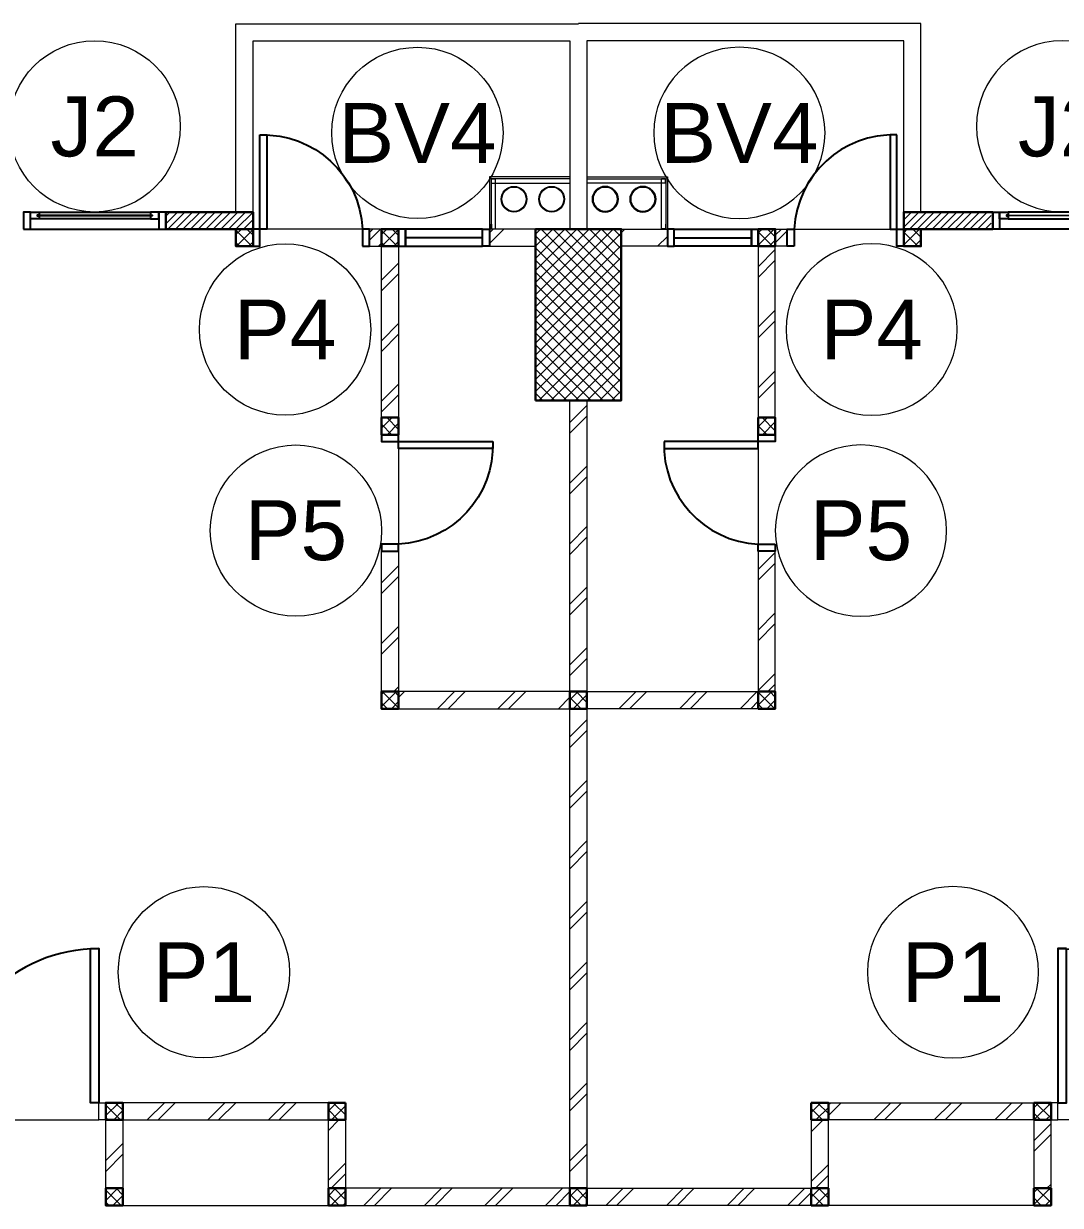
# Model space of a CAD drawing. Header units: millimetres. Extents: x -108 to 351, y -17 to 192.
# Drawn here: x 167.53 to 173.59, y 7.9 to 14.8 of the extents above; entities that cross this region are included whole.
import ezdxf
from ezdxf.enums import TextEntityAlignment as Align

# ---------------------------------------------------------------- set-up
doc = ezdxf.new("R2010")
doc.units = ezdxf.units.MM
for name, color, linetype, lineweight in [('ars', 11, 'Continuous', 0), ('KACA', 151, 'Continuous', 5), ('KOL', 1, 'Continuous', 30), ('KOLOM', 4, 'Continuous', 9), ('lan', 7, 'Continuous', 15), ('NOT', 7, 'Continuous', 20), ('tem', 5, 'Continuous', 20)]:
    doc.layers.add(name, color=color, linetype=linetype, lineweight=lineweight)
doc.layers.add('Kusen', color=30, linetype='Continuous')
doc.styles.add('S', font='simplex', dxfattribs={"width": 0.75})
doc.styles.get("Standard").update_dxf_attribs({"font": 'arial.ttf'})
pattern_1 = [(45, (504.54594, -325.874947), (-0.0220970869, 0.0220970869), [])]
pattern_2 = [(225, (18.8672, 56.57964), (0.1767767, -0.1767767), []), (225, (18.8047, 56.57964), (0.1767767, -0.1767767), [])]
pattern_3 = [(225, (18.86737, 56.57964), (0.1767767, -0.1767767), []), (225, (18.80487, 56.57964), (0.1767767, -0.1767767), [])]
pattern_4 = [(225, (18.86737, 56.57964), (0.1767767, -0.1767767), []), (225, (18.80487, 56.57964), (0.1767767, -0.1767767), [])]
pattern_5 = [(225, (18.8672, 56.584), (0.1767767, -0.1767767), []), (225, (18.8047, 56.584), (0.1767767, -0.1767767), [])]
pattern_6 = [(225, (18.87105, 56.584), (0.1767767, -0.1767767), []), (225, (18.80855, 56.584), (0.1767767, -0.1767767), [])]
pattern_7 = [(45, (13.89048, 1.5), (-0.06629126, 0.06629126), []), (45, (13.93467, 1.5), (-0.06629126, 0.06629126), [])]

# ---------------------------------------------------------------- blocks, each defined once
blk = doc.blocks.new('k2')
at = {"layer": 'ars'}
h = blk.add_hatch(dxfattribs=at)
h.set_pattern_fill('_USER', color=256, scale=0.05, angle=45, double=1, pattern_type=0)
h.set_pattern_definition([(45, (0, -5), (-0.03535534, 0.03535534), []), (135, (0, -5), (-0.03535534, -0.03535534), [])])
h.paths.add_polyline_path([(-0.25, -0.5), (0.25, -0.5), (0.25, 0.5), (-0.25, 0.5)])
at = {"layer": 'KOL'}
blk.add_lwpolyline([(-0.25, -0.5), (0.25, -0.5), (0.25, 0.5), (-0.25, 0.5)], close=True, dxfattribs=at)
blk = doc.blocks.new('K 10.10')
at = {"layer": 'ars'}
h = blk.add_hatch(dxfattribs=at)
h.set_pattern_fill('_USER', color=256, scale=0.05, angle=45, double=1, pattern_type=0)
h.set_pattern_definition([(45, (0, 0), (-0.035355339, 0.035355339), []), (135, (0, 0), (-0.035355339, -0.035355339), [])])
h.paths.add_polyline_path([(1560.5383, 1380.4069), (1560.6383, 1380.4069), (1560.6383, 1380.5069), (1560.5383, 1380.5069)])
at = {"layer": 'KOL'}
blk.add_lwpolyline([(1560.5383, 1380.4069), (1560.6383, 1380.4069), (1560.6383, 1380.5069), (1560.5383, 1380.5069)], close=True, dxfattribs=at)
blk = doc.blocks.new('T. J2')
at = {"layer": 'KACA', "color": 141}
blk.add_lwpolyline([(-0.3792, 0.0775), (0.2908, 0.0775), (0.2908, 0.0825), (-0.3792, 0.0825)], close=True, dxfattribs=at)
at = {"layer": 'Kusen'}
for p, q in [((-0.3692, 0.1), (0.2808, 0.1)), ((-0.4192, 0), (0.3308, 0)), ((0.2808, 0.06), (-0.3692, 0.06))]:
    blk.add_line(p, q, dxfattribs=at)
for points in [[(-0.4592, 0), (-0.4192, 0), (-0.4192, 0.1), (-0.4592, 0.1)], [(0.3308, 0), (0.3708, 0), (0.3708, 0.1), (0.3308, 0.1)]]:
    blk.add_lwpolyline(points, close=True, dxfattribs=at)
for points in [[(-0.3692, 0.0775), (-0.3692, 0.06), (-0.4192, 0.06), (-0.4192, 0.1), (-0.3692, 0.1), (-0.3692, 0.0825), (-0.3792, 0.0825), (-0.3792, 0.0775), (-0.3692, 0.0775)], [(0.2808, 0.0775), (0.2808, 0.06), (0.3308, 0.06), (0.3308, 0.1), (0.2808, 0.1), (0.2808, 0.0825), (0.2908, 0.0825), (0.2908, 0.0775), (0.2808, 0.0775)]]:
    blk.add_lwpolyline(points, dxfattribs=at)
blk = doc.blocks.new('P-90')
at = {"layer": 'Kusen'}
blk.add_lwpolyline([(374.6908, -21.5979), (374.7408, -21.5979), (374.7408, -22.4979), (374.6908, -22.4979)], close=True, dxfattribs=at)
at = {"layer": 'Kusen', "lineweight": 9}
for points in [[(373.8008, -22.4979), (373.8408, -22.4979), (373.8408, -22.5979), (373.8008, -22.5979)], [(374.7408, -22.4979), (374.7808, -22.4979), (374.7808, -22.5979), (374.7408, -22.5979)]]:
    blk.add_lwpolyline(points, close=True, dxfattribs=at)
at = {"layer": 'Kusen'}
blk.add_arc((374.7408, -22.4979), 0.9, 90, 180, dxfattribs=at)
blk = doc.blocks.new('P.60')
at = {"layer": 'Kusen'}
for points in [[(1472.8348, 997.5354), (1472.8748, 997.5354), (1472.8748, 997.4354), (1472.8348, 997.4354)], [(1473.4748, 997.5354), (1473.5148, 997.5354), (1473.5148, 997.4354), (1473.4748, 997.4354)], [(1472.8748, 996.8854), (1472.9148, 996.8854), (1472.9148, 997.4354), (1472.8748, 997.4354)]]:
    blk.add_lwpolyline(points, close=True, dxfattribs=at)
blk.add_arc((1472.8948, 997.4658), 0.5808, 268.02661, 356.99428, dxfattribs=at)
blk = doc.blocks.new('BV')
at = {"layer": 'Kusen'}
for points in [[(-0.225, 0.1), (-0.265, 0.1), (-0.265, 0), (-0.225, 0)], [(-0.225, 0.1), (-0.265, 0.1), (-0.265, 0), (-0.225, 0)], [(0.225, 0.1), (-0.225, 0.1), (-0.225, 0), (0.225, 0)], [(0.225, 0.1), (0.265, 0.1), (0.265, 0), (0.225, 0)]]:
    blk.add_lwpolyline(points, close=True, dxfattribs=at)
at = {"layer": 'Kusen', "color": 141}
blk.add_lwpolyline([(0.225, 0.05), (-0.225, 0.05)], dxfattribs=at)
blk = doc.blocks.new('T. J1')
at = {"layer": 'Kusen'}
for p, q in [((-0.7188, 0.1), (-0.0688, 0.1)), ((0.7212, 0.1), (0.0712, 0.1)), ((-0.0188, 0), (-0.7688, 0)), ((-0.0688, 0.06), (-0.7188, 0.06)), ((0.0212, 0), (0.7712, 0)), ((0.0712, 0.06), (0.7212, 0.06))]:
    blk.add_line(p, q, dxfattribs=at)
for points in [[(-0.8088, 0), (-0.7688, 0), (-0.7688, 0.1), (-0.8088, 0.1)], [(-0.0188, 0), (0.0212, 0), (0.0212, 0.1), (-0.0188, 0.1)], [(0.8112, 0), (0.7712, 0), (0.7712, 0.1), (0.8112, 0.1)]]:
    blk.add_lwpolyline(points, close=True, dxfattribs=at)
for points in [[(-0.7188, 0.0775), (-0.7188, 0.06), (-0.7688, 0.06), (-0.7688, 0.1), (-0.7188, 0.1), (-0.7188, 0.0825), (-0.7288, 0.0825), (-0.7288, 0.0775), (-0.7188, 0.0775)], [(-0.0688, 0.0775), (-0.0688, 0.06), (-0.0188, 0.06), (-0.0188, 0.1), (-0.0688, 0.1), (-0.0688, 0.0825), (-0.0588, 0.0825), (-0.0588, 0.0775), (-0.0688, 0.0775)], [(0.0712, 0.0775), (0.0712, 0.06), (0.0212, 0.06), (0.0212, 0.1), (0.0712, 0.1), (0.0712, 0.0825), (0.0612, 0.0825), (0.0612, 0.0775), (0.0712, 0.0775)], [(0.7212, 0.0775), (0.7212, 0.06), (0.7712, 0.06), (0.7712, 0.1), (0.7212, 0.1), (0.7212, 0.0825), (0.7312, 0.0825), (0.7312, 0.0775), (0.7212, 0.0775)]]:
    blk.add_lwpolyline(points, dxfattribs=at)
at = {"layer": 'Kusen', "color": 141}
for points in [[(-0.7288, 0.0775), (-0.0588, 0.0775), (-0.0588, 0.0825), (-0.7288, 0.0825)], [(0.7312, 0.0775), (0.0612, 0.0775), (0.0612, 0.0825), (0.7312, 0.0825)]]:
    blk.add_lwpolyline(points, close=True, dxfattribs=at)
blk = doc.blocks.new('P.80')
at = {"layer": 'Kusen'}
for points in [[(-69.8094, -74.8368), (-69.7694, -74.8368), (-69.7694, -74.0368), (-69.8094, -74.0368)], [(-70.6094, -74.9368), (-70.5694, -74.9368), (-70.5694, -74.8368), (-70.6094, -74.8368)], [(-69.7694, -74.9368), (-69.7294, -74.9368), (-69.7294, -74.8368), (-69.7694, -74.8368)]]:
    blk.add_lwpolyline(points, close=True, dxfattribs=at)
blk.add_arc((-69.7694, -74.8368), 0.8, 90, 180, dxfattribs=at)
blk = doc.blocks.new('1-typikal-1a')
at = {"layer": 'ars'}
for points in [[(6.15, 0.4554), (5.68, 0.4554), (5.68, 0.15)], [(6.15, 0.4446), (5.6897, 0.4446), (5.6897, 0.15)], [(5.7151, 0.4446), (5.6897, 0.4446), (5.6897, 0.4191), (5.6921, 0.4191), (5.6921, 0.4433), (5.7151, 0.4433), (5.7151, 0.4446)], [(5.6897, 0.4191), (6.15, 0.4191)], [(5.7151, 0.1524), (5.7151, 0.4433)], [(5.7151, 0.15), (5.6897, 0.15), (5.6897, 0.1794), (5.6921, 0.1794), (5.6921, 0.1524), (5.7151, 0.1524), (5.7151, 0.15)]]:
    blk.add_lwpolyline(points, dxfattribs=at)
for centre, radius in [((5.8235, 0.325), 0.075), ((5.8235, 0.325), 0.071), ((6.0435, 0.325), 0.075), ((6.0435, 0.325), 0.071)]:
    blk.add_circle(centre, radius, dxfattribs=at)
at = {"layer": 'KOL'}
for points in [[(2.035, 0.15), (2.95, 0.15), (2.95, 0.25), (2.035, 0.25)], [(3.78, 0.15), (4.3, 0.15), (4.3, 0.25), (3.78, 0.25)]]:
    blk.add_lwpolyline(points, close=True, dxfattribs=at)
at = {"layer": 'lan'}
for p, q in [((4.2, 0.25), (4.2, 1.35)), ((4.2, 1.35), (6.2, 1.35)), ((4.3, 0.25), (4.3, 1.25)), ((4.3, 1.25), (6.15, 1.25)), ((6.15, 1.25), (6.15, 0.15)), ((4.94, 0.15), (4.38, 0.15)), ((5.15, -1.13), (5.15, -1.69)), ((2.5, -5.0505), (3.4, -5.0505)), ((3.5438, -5.55), (4.744, -5.55))]:
    blk.add_line(p, q, dxfattribs=at)
at = {"layer": 'tem', "ltscale": 2}
blk.add_lwpolyline([(2.5487, -2.55), (2.4487, -2.55), (2.4487, 0.15), (2.5487, 0.15)], close=True, dxfattribs=at)
at = {"layer": 'tem'}
for points in [[(4.98, 0.05), (5.05, 0.05), (5.05, 0.15), (4.98, 0.15)], [(5.68, 0.05), (5.95, 0.05), (5.95, 0.15), (5.68, 0.15)], [(5.05, -0.95), (5.05, 0.05), (5.15, 0.05), (5.15, -0.95)], [(5.05, -2.55), (5.05, -1.73), (5.15, -1.73), (5.15, -2.55)], [(0.05, -2.65), (1.4687, -2.65), (1.4687, -2.55), (0.05, -2.55)], [(5.15, -2.65), (6.15, -2.65), (6.15, -2.55), (5.15, -2.55)], [(2.39, -5.0505), (2.46, -5.0505), (2.46, -4.9505), (2.39, -4.9505)], [(3.54, -5.0505), (4.74, -5.0505), (4.74, -4.9505), (3.54, -4.9505)], [(2.29, -5.45), (2.29, -5.0505), (2.39, -5.0505), (2.39, -5.45)], [(3.44, -5.45), (3.44, -5.0505), (3.54, -5.0505), (3.54, -5.45)], [(4.74, -5.45), (4.74, -5.0505), (4.84, -5.0505), (4.84, -5.45)], [(0.05, -5.55), (1.46, -5.55), (1.46, -5.45), (0.05, -5.45)], [(4.84, -5.55), (6.15, -5.55), (6.15, -5.45), (4.84, -5.45)]]:
    blk.add_lwpolyline(points, close=True, dxfattribs=at)
blk.add_blockref('BV', (5.415, 0.05))
at = {"layer": 'KOLOM', "extrusion": (0, 0, -1), "xscale": -1, "zscale": -1, "rotation": 180}
for p in [(-1564.8383, 1380.5569), (-1565.6883, 1380.5569), (-1565.6883, 1379.4569), (-1562.107, 1377.8569), (-1563.087, 1377.8569), (-1565.6883, 1377.8569), (-1562.9283, 1375.4564), (-1564.0783, 1375.4564), (-1565.3783, 1375.4564), (-1562.9283, 1374.9569), (-1564.0783, 1374.9569), (-1565.3783, 1374.9569)]:
    blk.add_blockref('K 10.10', p, dxfattribs=at)
at = {"layer": 'Kusen', "xscale": -1}
for name, p, rotation in [('P.60', (-1468.5348, 997.5854), 180), ('P.60', (1002.5854, 1471.7848), 90), ('T. J2', (1.9192, -5.45), 180)]:
    blk.add_blockref(name, p, dxfattribs=dict(at, rotation=rotation))
at = {"layer": 'Kusen'}
for name, p in [('T. J1', (1.2239, 0.15)), ('T. J2', (3.4092, 0.15)), ('P.80', (72.178, 72.2868)), ('P-90', (-371.3408, 17.5474))]:
    blk.add_blockref(name, p, dxfattribs=at)
blk = doc.blocks.new('LANTAI-1')
at = {"layer": 'ars'}
h = blk.add_hatch(dxfattribs=at)
h.set_pattern_fill('ANSI31', color=256, scale=0.25, angle=180, style=0)
h.set_pattern_definition(pattern_1)
h.paths.add_polyline_path([(10.2572, 14.2246), (10.7672, 14.2246), (10.7672, 14.3246), (10.2572, 14.3246)])
h = blk.add_hatch(dxfattribs=at)
h.set_pattern_fill('ANSI31', color=256, scale=0.25, angle=180, style=0)
h.set_pattern_definition(pattern_1)
h.paths.add_polyline_path([(15.0772, 14.2246), (14.5672, 14.2246), (14.5672, 14.3246), (15.0772, 14.3246)])
h = blk.add_hatch(dxfattribs=at)
h.set_pattern_fill('ANSI32', color=256, scale=0.25, angle=180, style=0, double=1)
h.set_pattern_definition(pattern_7)
h.paths.add_polyline_path([(11.4472, 14.1246), (11.5172, 14.1246), (11.5172, 14.2246), (11.4472, 14.2246)])
h = blk.add_hatch(dxfattribs=at)
h.set_pattern_fill('TEMBOK', color=256, scale=0.25)
h.set_pattern_definition(pattern_2)
h.paths.add_polyline_path([(12.1472, 14.1246), (12.4172, 14.1246), (12.4172, 14.2246), (12.1472, 14.2246)])
h = blk.add_hatch(dxfattribs=at)
h.set_pattern_fill('TEMBOK', color=256, scale=0.25)
h.set_pattern_definition(pattern_2)
h.paths.add_polyline_path([(13.1872, 14.1246), (12.9172, 14.1246), (12.9172, 14.2246), (13.1872, 14.2246)])
h = blk.add_hatch(dxfattribs=at)
h.set_pattern_fill('ANSI32', color=256, scale=0.25, angle=180, style=0, double=1)
h.set_pattern_definition(pattern_7)
h.paths.add_polyline_path([(13.8872, 14.1246), (13.8172, 14.1246), (13.8172, 14.2246), (13.8872, 14.2246)])
h = blk.add_hatch(dxfattribs=at)
h.set_pattern_fill('TEMBOK', color=256, scale=0.25)
h.set_pattern_definition(pattern_4)
h.paths.add_polyline_path([(11.5172, 13.1246), (11.5172, 14.1246), (11.6172, 14.1246), (11.6172, 13.1246)])
h = blk.add_hatch(dxfattribs=at)
h.set_pattern_fill('TEMBOK', color=256, scale=0.25)
h.set_pattern_definition(pattern_4)
h.paths.add_polyline_path([(13.8172, 13.1246), (13.8172, 14.1246), (13.7172, 14.1246), (13.7172, 13.1246)])
h = blk.add_hatch(dxfattribs=at)
h.set_pattern_fill('TEMBOK', color=256, scale=0.25)
h.set_pattern_definition([(225, (12.6672, 56.57964), (0.1767767, -0.1767767), []), (225, (12.6047, 56.57964), (0.1767767, -0.1767767), [])])
h.paths.add_polyline_path([(12.6172, 11.5246), (12.7172, 11.5246), (12.7172, 13.2246), (12.6172, 13.2246)])
h = blk.add_hatch(dxfattribs=at)
h.set_pattern_fill('TEMBOK', color=256, scale=0.25)
h.set_pattern_definition(pattern_3)
h.paths.add_polyline_path([(11.5172, 11.5246), (11.5172, 12.3446), (11.6172, 12.3446), (11.6172, 11.5246)])
h = blk.add_hatch(dxfattribs=at)
h.set_pattern_fill('TEMBOK', color=256, scale=0.25)
h.set_pattern_definition(pattern_3)
h.paths.add_polyline_path([(13.8172, 11.5246), (13.8172, 12.3446), (13.7172, 12.3446), (13.7172, 11.5246)])
h = blk.add_hatch(dxfattribs=at)
h.set_pattern_fill('TEMBOK', color=256, scale=0.25)
h.set_pattern_definition(pattern_2)
h.paths.add_polyline_path([(11.6172, 11.4246), (12.6172, 11.4246), (12.6172, 11.5246), (11.6172, 11.5246)])
h = blk.add_hatch(dxfattribs=at)
h.set_pattern_fill('TEMBOK', color=256, scale=0.25)
h.set_pattern_definition(pattern_2)
h.paths.add_polyline_path([(13.7172, 11.4246), (12.7172, 11.4246), (12.7172, 11.5246), (13.7172, 11.5246)])
h = blk.add_hatch(dxfattribs=at)
h.set_pattern_fill('TEMBOK', color=256, scale=0.25)
h.set_pattern_definition([(225, (12.6672, 58.27964), (0.1767767, -0.1767767), []), (225, (12.6047, 58.27964), (0.1767767, -0.1767767), [])])
h.paths.add_polyline_path([(12.6172, 8.6246), (12.7172, 8.6246), (12.7172, 11.4246), (12.6172, 11.4246)])
h = blk.add_hatch(dxfattribs=at)
h.set_pattern_fill('TEMBOK', color=256, scale=0.25)
h.set_pattern_definition(pattern_6)
h.paths.add_polyline_path([(10.0072, 9.0242), (11.2072, 9.0242), (11.2072, 9.1242), (10.0072, 9.1242)])
h = blk.add_hatch(dxfattribs=at)
h.set_pattern_fill('TEMBOK', color=256, scale=0.25)
h.set_pattern_definition(pattern_6)
h.paths.add_polyline_path([(15.3272, 9.0242), (14.1272, 9.0242), (14.1272, 9.1242), (15.3272, 9.1242)])
h = blk.add_hatch(dxfattribs=at)
h.set_pattern_fill('TEMBOK', color=256, scale=0.25)
h.set_pattern_definition(pattern_5)
h.paths.add_polyline_path([(9.9072, 8.6246), (9.9072, 9.0242), (10.0072, 9.0242), (10.0072, 8.6246)])
h = blk.add_hatch(dxfattribs=at)
h.set_pattern_fill('TEMBOK', color=256, scale=0.25)
h.set_pattern_definition(pattern_5)
h.paths.add_polyline_path([(11.2072, 8.6246), (11.2072, 9.0242), (11.3072, 9.0242), (11.3072, 8.6246)])
h = blk.add_hatch(dxfattribs=at)
h.set_pattern_fill('TEMBOK', color=256, scale=0.25)
h.set_pattern_definition(pattern_5)
h.paths.add_polyline_path([(14.1272, 8.6246), (14.1272, 9.0242), (14.0272, 9.0242), (14.0272, 8.6246)])
h = blk.add_hatch(dxfattribs=at)
h.set_pattern_fill('TEMBOK', color=256, scale=0.25)
h.set_pattern_definition(pattern_5)
h.paths.add_polyline_path([(15.4272, 8.6246), (15.4272, 9.0242), (15.3272, 9.0242), (15.3272, 8.6246)])
h = blk.add_hatch(dxfattribs=at)
h.set_pattern_fill('TEMBOK', color=256, scale=0.25)
h.set_pattern_definition(pattern_5)
h.paths.add_polyline_path([(11.3072, 8.5246), (12.6172, 8.5246), (12.6172, 8.6246), (11.3072, 8.6246)])
h = blk.add_hatch(dxfattribs=at)
h.set_pattern_fill('TEMBOK', color=256, scale=0.25)
h.set_pattern_definition(pattern_5)
h.paths.add_polyline_path([(14.0272, 8.5246), (12.7172, 8.5246), (12.7172, 8.6246), (14.0272, 8.6246)])
for points in [[(12.6172, 14.5301), (12.1472, 14.5301), (12.1472, 14.2246)], [(12.6172, 14.5192), (12.1569, 14.5192), (12.1569, 14.2246)], [(12.1823, 14.5192), (12.1569, 14.5192), (12.1569, 14.4938), (12.1593, 14.4938), (12.1593, 14.518), (12.1823, 14.518), (12.1823, 14.5192)], [(12.1569, 14.4938), (12.6172, 14.4938)], [(12.1823, 14.2271), (12.1823, 14.518)], [(12.7172, 14.5301), (13.1872, 14.5301), (13.1872, 14.2246)], [(12.7172, 14.5192), (13.1775, 14.5192), (13.1775, 14.2246)], [(13.1775, 14.4938), (12.7172, 14.4938)], [(13.1521, 14.5192), (13.1775, 14.5192), (13.1775, 14.4938), (13.1751, 14.4938), (13.1751, 14.518), (13.1521, 14.518), (13.1521, 14.5192)], [(13.1521, 14.2271), (13.1521, 14.518)], [(12.1823, 14.2246), (12.1569, 14.2246), (12.1569, 14.2541), (12.1593, 14.2541), (12.1593, 14.2271), (12.1823, 14.2271), (12.1823, 14.2246)], [(13.1521, 14.2246), (13.1775, 14.2246), (13.1775, 14.2541), (13.1751, 14.2541), (13.1751, 14.2271), (13.1521, 14.2271), (13.1521, 14.2246)]]:
    blk.add_lwpolyline(points, dxfattribs=at)
for centre, radius in [((12.2907, 14.3996), 0.075), ((12.2907, 14.3996), 0.071), ((12.5107, 14.3996), 0.075), ((12.5107, 14.3996), 0.071), ((12.8237, 14.3996), 0.075), ((12.8237, 14.3996), 0.071), ((13.0437, 14.3996), 0.075), ((13.0437, 14.3996), 0.071)]:
    blk.add_circle(centre, radius, dxfattribs=at)
at = {"layer": 'KOL'}
blk.add_lwpolyline([(10.2572, 14.2246), (10.7672, 14.2246), (10.7672, 14.3246), (10.2572, 14.3246)], close=True, dxfattribs=at)
at = {"layer": 'lan'}
for p, q in [((10.6672, 14.3246), (10.6672, 15.4243)), ((10.6672, 15.4243), (12.6672, 15.4243)), ((10.7672, 14.2243), (10.7672, 15.3243)), ((10.7672, 15.3243), (12.6172, 15.3243)), ((12.6172, 15.3243), (12.6172, 14.2246)), ((11.4072, 14.2246), (10.8472, 14.2246)), ((11.6172, 12.9446), (11.6172, 12.3846)), ((8.9672, 9.0242), (9.8672, 9.0242)), ((10.011, 8.5246), (11.2112, 8.5246))]:
    blk.add_line(p, q, dxfattribs=at)
at = {"layer": 'tem'}
for points in [[(11.4472, 14.1246), (11.5172, 14.1246), (11.5172, 14.2246), (11.4472, 14.2246)], [(12.1472, 14.1246), (12.4172, 14.1246), (12.4172, 14.2246), (12.1472, 14.2246)], [(11.5172, 13.1246), (11.5172, 14.1246), (11.6172, 14.1246), (11.6172, 13.1246)], [(11.5172, 11.5246), (11.5172, 12.3446), (11.6172, 12.3446), (11.6172, 11.5246)], [(11.6172, 11.4246), (12.6172, 11.4246), (12.6172, 11.5246), (11.6172, 11.5246)], [(10.0072, 9.0242), (11.2072, 9.0242), (11.2072, 9.1242), (10.0072, 9.1242)], [(9.9072, 8.6246), (9.9072, 9.0242), (10.0072, 9.0242), (10.0072, 8.6246)], [(11.2072, 8.6246), (11.2072, 9.0242), (11.3072, 9.0242), (11.3072, 8.6246)], [(11.3072, 8.5246), (12.6172, 8.5246), (12.6172, 8.6246), (11.3072, 8.6246)]]:
    blk.add_lwpolyline(points, close=True, dxfattribs=at)
at = {"layer": 'tem', "ltscale": 2}
for points in [[(12.7172, 11.5246), (12.6172, 11.5246), (12.6172, 13.2246), (12.7172, 13.2246)], [(12.7172, 8.6246), (12.6172, 8.6246), (12.6172, 11.4246), (12.7172, 11.4246)]]:
    blk.add_lwpolyline(points, close=True, dxfattribs=at)
blk.add_blockref('BV', (11.8822, 14.1246))
at = {"layer": 'KOL'}
blk.add_blockref('k2', (12.6672, 13.7246), dxfattribs=at)
at = {"layer": 'KOLOM', "extrusion": (0, 0, -1), "xscale": -1, "zscale": -1, "rotation": 180}
for p in [(-1571.3055, 1394.6315), (-1572.1555, 1394.6315), (-1572.1555, 1393.5315), (-1572.1555, 1391.9315), (-1573.2555, 1391.9315), (-1570.5455, 1389.531), (-1571.8455, 1389.531), (-1570.5455, 1389.0315), (-1571.8455, 1389.0315), (-1573.2555, 1389.0315)]:
    blk.add_blockref('K 10.10', p, dxfattribs=at)
at = {"layer": 'Kusen', "xscale": -1}
for p, rotation in [((-1462.0676, 1011.66), 180), ((1009.0526, 1485.8594), 90)]:
    blk.add_blockref('P.60', p, dxfattribs=dict(at, rotation=rotation))
at = {"layer": 'Kusen'}
for name, p in [('T. J2', (9.8864, 14.2246)), ('P-90', (-364.8736, 31.622))]:
    blk.add_blockref(name, p, dxfattribs=at)
at = {"layer": 'lan', "xscale": -1}
blk.add_blockref('1-typikal-1a', (18.8672, 14.0746), dxfattribs=at)
blk = doc.blocks.new('NAV')
blk.add_circle((0, -0.4), 0.4)
at = {"style": 'S', "width": 0.75, "flags": 4}
blk.add_attdef('AV', text='', height=0.3, dxfattribs=at).set_placement((0, -0.4), align=Align.MIDDLE)

msp = doc.modelspace()

# ---------------------------------------------------------------- block references
at = {"color": 2}
msp.add_blockref('LANTAI-1', (158.10666, -0.62888), dxfattribs=at)
at = {"layer": 'NOT'}
ref = msp.add_blockref('NAV', (167.94886, 13.69575), dxfattribs=dict(at, xscale=1.25, yscale=1.25, zscale=1.25, rotation=180))
ref.add_attrib('AV', 'J2', dxfattribs={"layer": '0', "height": 0.35, "flags": 4}).set_placement((167.94886, 14.19575), align=Align.MIDDLE)
ref = msp.add_blockref('NAV', (169.83372, 13.6579), dxfattribs=dict(at, xscale=1.25, yscale=1.25, zscale=1.25, rotation=180))
ref.add_attrib('AV', 'BV4', dxfattribs={"layer": '0', "height": 0.35, "flags": 4}).set_placement((169.83372, 14.1579), align=Align.MIDDLE)
ref = msp.add_blockref('NAV', (171.71401, 13.6579), dxfattribs=dict(at, xscale=-1.25, yscale=1.25, zscale=1.25, rotation=180))
ref.add_attrib('AV', 'BV4', dxfattribs={"layer": '0', "height": 0.35, "flags": 4}).set_placement((171.71401, 14.1579), align=Align.MIDDLE)
ref = msp.add_blockref('NAV', (173.59886, 13.69575), dxfattribs=dict(at, xscale=-1.25, yscale=1.25, zscale=1.25, rotation=180))
ref.add_attrib('AV', 'J2', dxfattribs={"layer": '0', "height": 0.35, "flags": 4}).set_placement((173.59886, 14.19575), align=Align.MIDDLE)
ref = msp.add_blockref('NAV', (169.06113, 12.50989), dxfattribs=dict(at, xscale=1.25, yscale=1.25, zscale=1.25, rotation=180))
ref.add_attrib('AV', 'P4', dxfattribs={"layer": '0', "height": 0.35, "flags": 4}).set_placement((169.06113, 13.00989), align=Align.MIDDLE)
ref = msp.add_blockref('NAV', (172.4866, 12.50989), dxfattribs=dict(at, xscale=-1.25, yscale=1.25, zscale=1.25, rotation=180))
ref.add_attrib('AV', 'P4', dxfattribs={"layer": '0', "height": 0.35, "flags": 4}).set_placement((172.4866, 13.00989), align=Align.MIDDLE)
ref = msp.add_blockref('NAV', (169.12386, 11.33575), dxfattribs=dict(at, xscale=1.25, yscale=1.25, zscale=1.25, rotation=180))
ref.add_attrib('AV', 'P5', dxfattribs={"layer": '0', "height": 0.35, "flags": 4}).set_placement((169.12386, 11.83575), align=Align.MIDDLE)
ref = msp.add_blockref('NAV', (172.42386, 11.33575), dxfattribs=dict(at, xscale=-1.25, yscale=1.25, zscale=1.25, rotation=180))
ref.add_attrib('AV', 'P5', dxfattribs={"layer": '0', "height": 0.35, "flags": 4}).set_placement((172.42386, 11.83575), align=Align.MIDDLE)
ref = msp.add_blockref('NAV', (168.58642, 8.75721), dxfattribs=dict(at, xscale=1.25, yscale=1.25, zscale=1.25, rotation=180))
ref.add_attrib('AV', 'P1', dxfattribs={"layer": '0', "height": 0.35, "flags": 4}).set_placement((168.58642, 9.25721), align=Align.MIDDLE)
ref = msp.add_blockref('NAV', (172.96131, 8.75721), dxfattribs=dict(at, xscale=-1.25, yscale=1.25, zscale=1.25, rotation=180))
ref.add_attrib('AV', 'P1', dxfattribs={"layer": '0', "height": 0.35, "flags": 4}).set_placement((172.96131, 9.25721), align=Align.MIDDLE)

doc.saveas('drawing.dxf')
